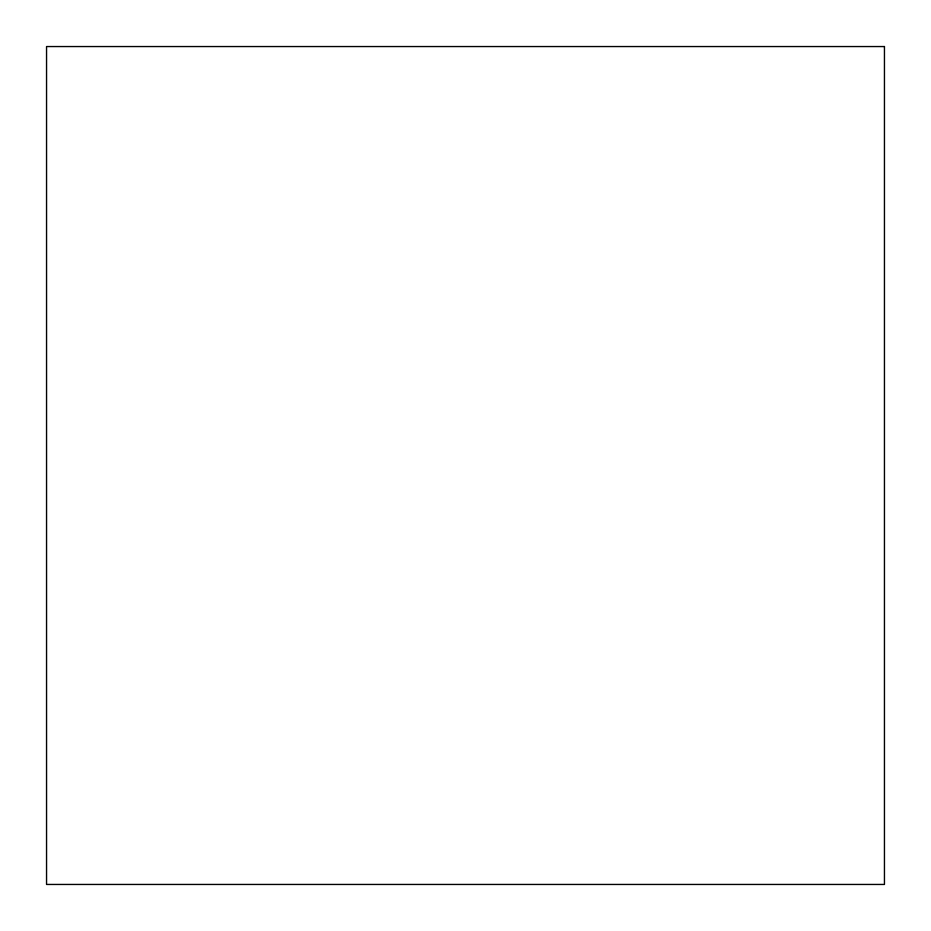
<?xml version="1.0" encoding="UTF-8"?>
<svg xmlns="http://www.w3.org/2000/svg" width="931" height="931" viewBox="0 0 931 931"><rect width="100%" height="100%" fill="white"/><g stroke="black" fill="none" stroke-linecap="round" stroke-linejoin="round"><path stroke-width="1.4" d="M884.45 46.55L46.55 46.55L46.55 884.45L884.45 884.45L884.45 46.55"/></g></svg>
